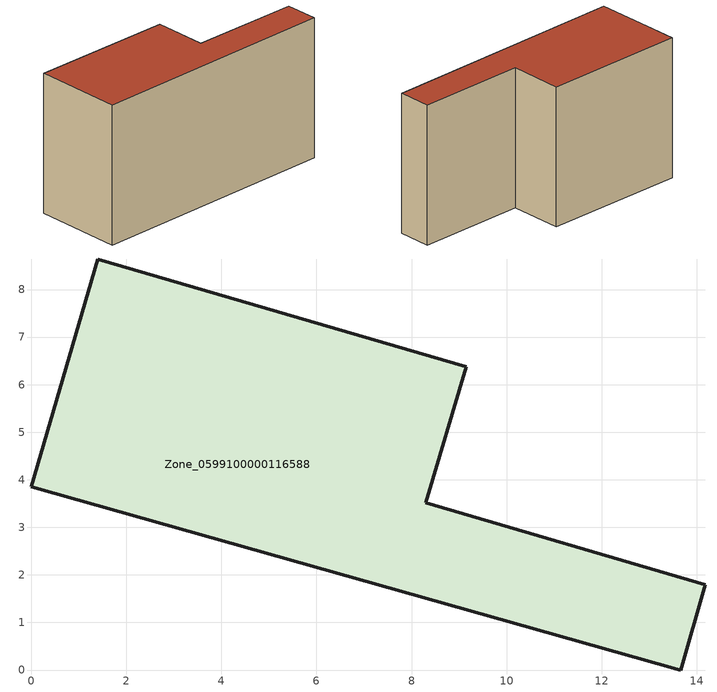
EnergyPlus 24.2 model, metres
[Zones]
Zone_0599100000116588
 floor ground (C_G): 0,3.85 1.4,8.64 9.15,6.37 8.3,3.51 14.18,1.79 13.66,0 z0
 wall outside (C_F): 13.66,0 14.18,1.79 8.3,3.51 9.15,6.37 1.4,8.64 0,3.85 13.66,0 z0:7.86
 roof outside (C_R): 1.4,8.64 0,3.85 13.66,0 14.18,1.79 8.3,3.51 9.15,6.37 z7.86
[BUILDING]
Pand.0599100000116588: North Axis=0; Terrain=City; Loads Convergence Tolerance Value=0.04; Temperature Convergence Tolerance Value=0.4; Solar Distribution=FullExterior; Maximum Number of Warmup Days=25; Minimum Number of Warmup Days=1
[Site:Location]
Rotterdam.The.Hague.AP_ZH_NLD Design_Conditions: Latitude=51.96; Longitude=4.45; Time Zone=1; Elevation=-4.5
[SITE:GROUNDTEMPERATURE:BUILDINGSURFACE]
18, 18, 18, 18, 18, 18, 18, 18, 18, 18, 18, 18
[MATERIAL] Thermal Absorptance=0.9; Solar Absorptance=0.7; Visible Absorptance=0.7
Name | Roughness | Thickness | Conductivity | Density | Specific Heat
G.TI.1946 | MediumSmooth | 0.15 | 1 | 540 | 1210
F.TI.1946 | Rough | 0.3 | 0.857143 | 1920 | 840
R.TI.1946 | MediumRough | 0.2 | 0.1 | 1500 | 1000
[CONSTRUCTION]
C_G: G.TI.1946
C_F: F.TI.1946
C_R: R.TI.1946
[ZONE]
Zone_0599100000116588: Type=1; Multiplier=1; Ceiling Height=Autocalculate; Volume=Autocalculate; Floor Area=autocalculate; Part of Total Floor Area=Yes
[ZONEINFILTRATION:DESIGNFLOWRATE]
Infil_Zone_0599100000116588: Zone or ZoneList or Space or SpaceList=Zone_0599100000116588; Schedule=AlwaysOn; Design Flow Rate Calculation Method=Flow/Area; Flow Rate per Floor Area=0.003; Constant Term Coefficient=1; Temperature Term Coefficient=0; Velocity Term Coefficient=0; Velocity Squared Term Coefficient=0
[HVACTEMPLATE:ZONE:IDEALLOADSAIRSYSTEM]
Zone_0599100000116588: Maximum Heating Supply Air Temperature=50; Minimum Cooling Supply Air Temperature=13; Maximum Heating Supply Air Humidity Ratio=0.0156; Minimum Cooling Supply Air Humidity Ratio=0.0077; Heating Limit=NoLimit; Cooling Limit=NoLimit; Dehumidification Control Type=ConstantSensibleHeatRatio; Cooling Sensible Heat Ratio=0.7; Dehumidification Setpoint=60; Humidification Control Type=None; Humidification Setpoint=30; Outdoor Air Method=None; Outdoor Air Flow Rate per Person=0.00944; Outdoor Air Flow Rate per Zone Floor Area=0; Outdoor Air Flow Rate per Zone=0; Demand Controlled Ventilation Type=None; Outdoor Air Economizer Type=NoEconomizer; Heat Recovery Type=None; Sensible Heat Recovery Effectiveness=0.7; Latent Heat Recovery Effectiveness=0.65
[ZONECONTROL:THERMOSTAT]
ThermostatControl_Zone_0599100000116588: Zone or ZoneList=Zone_0599100000116588; Control Type Schedule=DualSetpointControlType; Control 1=Thermostat_Zone_0599100000116588; Temperature Difference Between Cutout And Setpoint=0
[THERMOSTATSETPOINT:DUALSETPOINT]
Thermostat_Zone_0599100000116588: Heating Setpoint Temperature Schedule=HeatingSetpoint_Zone_0599100000116588; Cooling Setpoint Temperature Schedule=CoolingSetpoint_Zone_0599100000116588
[SCHEDULE:COMPACT]
HeatingSetpoint_Zone_0599100000116588: Through: 12/31, For: AllDays, Until: 24:00, 21
CoolingSetpoint_Zone_0599100000116588: Through: 12/31, For: AllDays, Until: 24:00, 24
DualSetpointControlType: Through: 12/31, For: AllDays, Until: 24:00, 4
AlwaysOn: Through: 12/31, For: AllDays, Until: 24:00, 1
